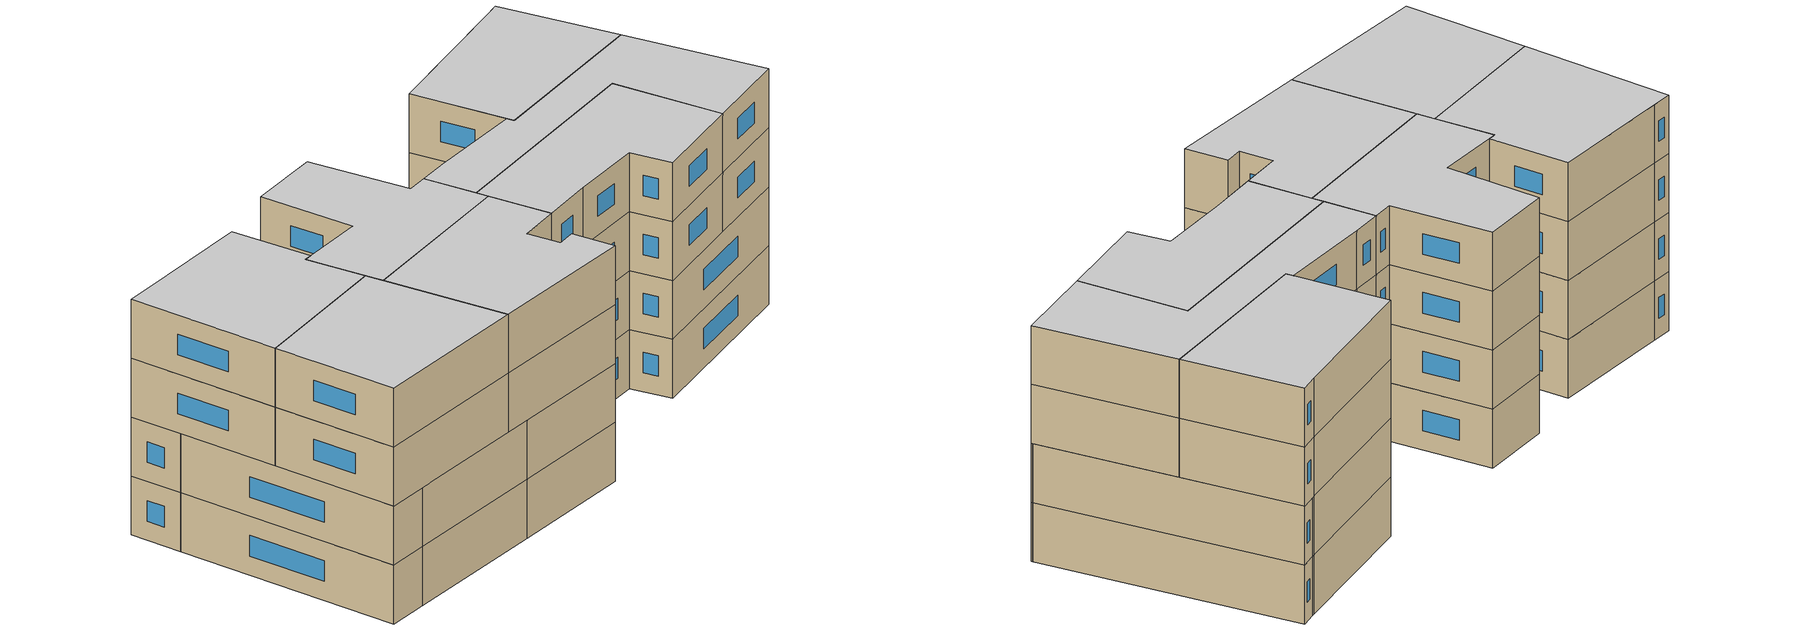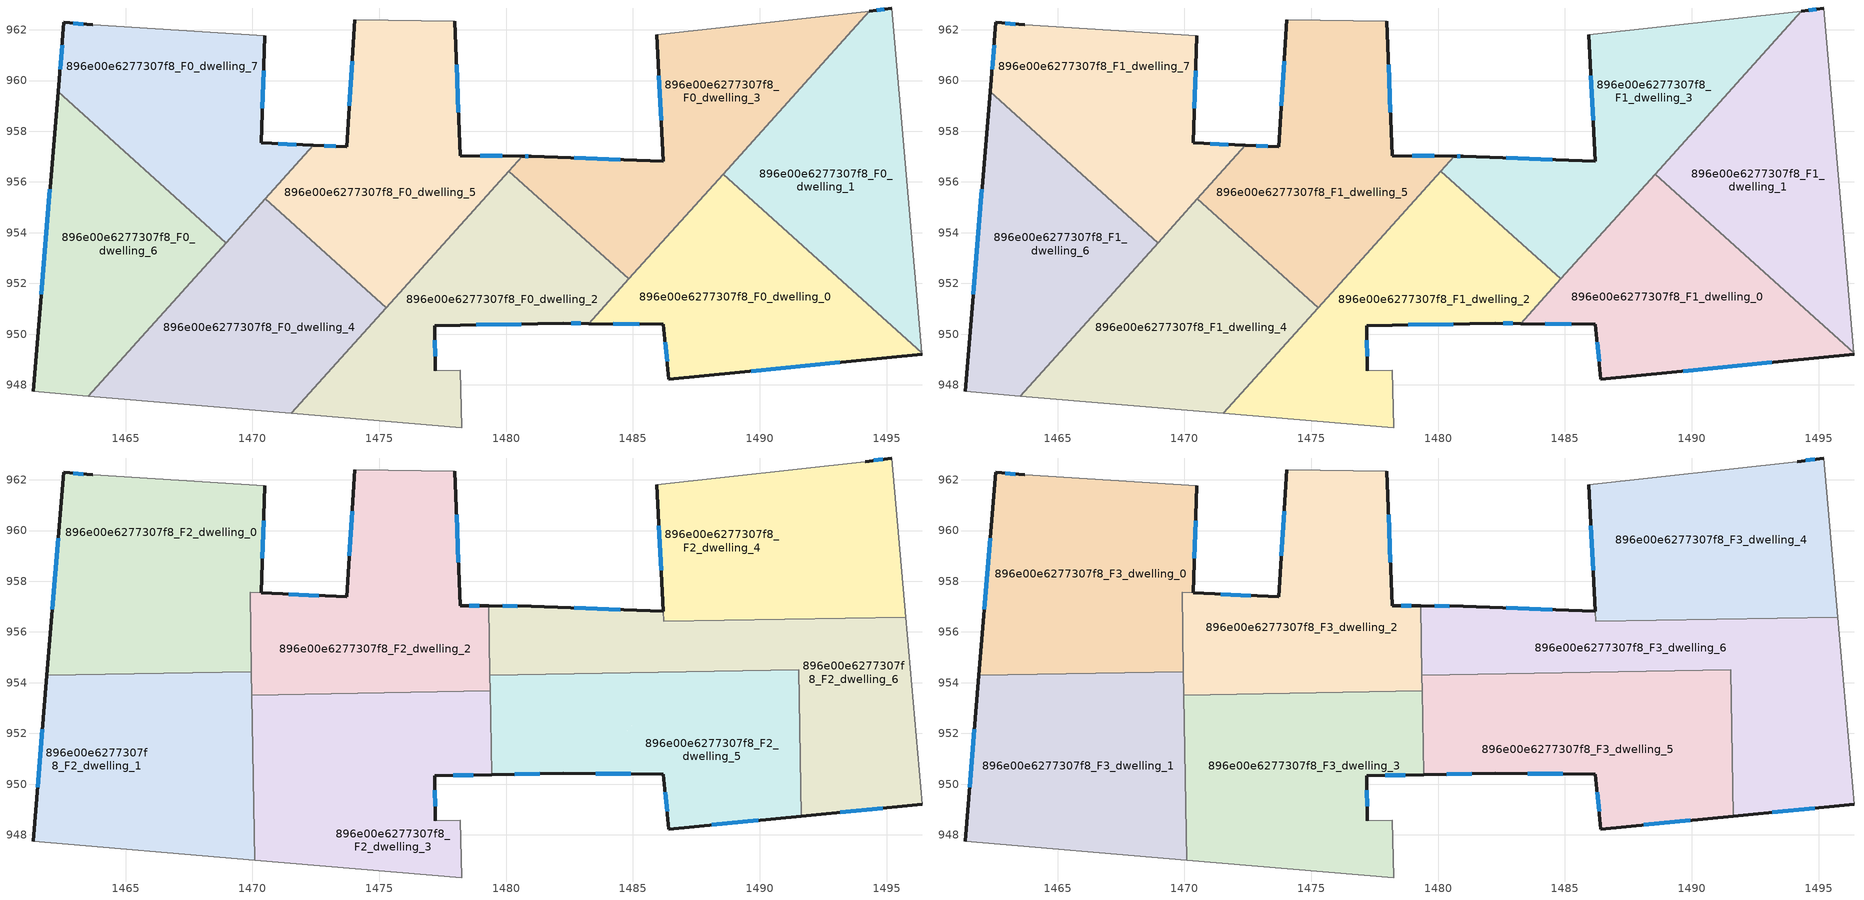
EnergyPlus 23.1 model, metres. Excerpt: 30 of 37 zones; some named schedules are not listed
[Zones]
896e00e6277307f8_F0_dwelling_0
 floor ground (EU_floor_Construction): 1496.39,949.28 1496.4,949.2 1486.42,948.23 1486.2,950.39 1483.26,950.42 1488.55,956.31 z0
 wall outside (EU_wall_Construction): 1483.26,950.42 1486.2,950.39 1486.42,948.23 1496.4,949.2 z0:3
 wall to 896e00e6277307f8_F0_dwelling_1 (EU_wall_Construction): 1496.39,949.28 1488.55,956.31 z0:3
 wall adiabatic (EU_wall_Construction): 1496.4,949.2 1496.39,949.28 z0:3
 wall to 896e00e6277307f8_F0_dwelling_3 (EU_wall_Construction): 1488.55,956.31 1484.84,952.18 z0:3
 wall to 896e00e6277307f8_F0_dwelling_2 (EU_wall_Construction): 1484.84,952.18 1483.26,950.42 z0:3
 window (EU_Window_Construction): 1484.22,950.41 1485.24,950.4 / 1489.66,948.55 1493.15,948.88 / 1486.27,949.69 1486.34,948.93 z0.98:2.02
896e00e6277307f8_F0_dwelling_1
 floor ground (EU_floor_Construction): 1495.2,962.85 1496.39,949.28 1488.55,956.31 1494.33,962.74 z0
 wall outside (EU_wall_Construction): 1495.2,962.85 1494.33,962.74 z0:3
 wall adiabatic (EU_wall_Construction): 1496.39,949.28 1495.2,962.85 z0:3
 wall to 896e00e6277307f8_F0_dwelling_3 (EU_wall_Construction): 1494.33,962.74 1488.55,956.31 z0:3
 window (EU_Window_Construction): 1494.91,962.81 1494.61,962.78 z0.98:2.02
896e00e6277307f8_F0_dwelling_2
 floor ground (EU_floor_Construction): 1484.84,952.18 1483.26,950.42 1482.25,950.43 1477.18,950.33 1477.21,948.55 1478.2,948.58 1478.25,946.31 1471.53,946.88 1480.1,956.43 z0
 wall outside (EU_wall_Construction): 1477.21,948.55 1477.18,950.33 1482.25,950.43 1483.26,950.42 z0:3
 wall adiabatic (EU_wall_Construction): 1471.53,946.88 1478.25,946.31 1478.2,948.58 1477.21,948.55 z0:3
 wall to 896e00e6277307f8_F0_dwelling_3 (EU_wall_Construction): 1484.84,952.18 1480.1,956.43 z0:3
 wall to 896e00e6277307f8_F0_dwelling_5 (EU_wall_Construction): 1480.1,956.43 1475.28,951.05 z0:3
 wall to 896e00e6277307f8_F0_dwelling_4 (EU_wall_Construction): 1475.27,951.05 1471.53,946.88 z0:3
 window (EU_Window_Construction): 1477.2,949.13 1477.19,949.75 / 1482.58,950.43 1482.93,950.42 / 1478.83,950.36 1480.6,950.4 z0.98:2.02
896e00e6277307f8_F0_dwelling_3
 floor ground (EU_floor_Construction): 1494.33,962.74 1484.84,952.18 1480.1,956.43 1480.64,957.02 1480.99,957.02 1486.19,956.82 1485.95,961.8 1494.16,962.72 z0
 wall outside (EU_wall_Construction): 1485.95,961.8 1486.19,956.82 1480.99,957.02 1480.64,957.02 z0:3
 wall adiabatic (EU_wall_Construction): 1494.33,962.74 1494.16,962.72 1485.95,961.8 z0:3
 wall to 896e00e6277307f8_F0_dwelling_5 (EU_wall_Construction): 1480.64,957.02 1480.11,956.43 z0:3
 window (EU_Window_Construction): 1480.87,957.02 1480.75,957.02 / 1484.49,956.89 1482.68,956.96 / 1486.02,960.18 1486.11,958.44 z0.98:2.02
896e00e6277307f8_F0_dwelling_4
 floor ground (EU_floor_Construction): 1475.28,951.05 1471.53,946.88 1463.52,947.56 1470.51,955.33 z0
 wall to 896e00e6277307f8_F0_dwelling_5 (EU_wall_Construction): 1475.28,951.05 1470.51,955.33 z0:3
 wall adiabatic (EU_wall_Construction): 1463.52,947.56 1471.53,946.88 z0:3
 wall to 896e00e6277307f8_F0_dwelling_6 (EU_wall_Construction): 1468.96,953.61 1463.52,947.56 z0:3
 wall to 896e00e6277307f8_F0_dwelling_7 (EU_wall_Construction): 1470.5,955.33 1468.96,953.61 z0:3
896e00e6277307f8_F0_dwelling_5
 floor ground (EU_floor_Construction): 1477.98,962.34 1478.19,957.03 1480.64,957.02 1475.28,951.05 1470.51,955.33 1472.4,957.44 1473.72,957.38 1474.03,962.4 z0
 wall outside (EU_wall_Construction): 1474.03,962.4 1473.72,957.38 1472.4,957.44 / 1480.64,957.02 1478.19,957.03 1477.98,962.34 z0:3
 wall adiabatic (EU_wall_Construction): 1477.98,962.34 1474.03,962.4 z0:3
 wall to 896e00e6277307f8_F0_dwelling_7 (EU_wall_Construction): 1472.4,957.44 1470.51,955.33 z0:3
 window (EU_Window_Construction): 1473.29,957.4 1472.83,957.42 / 1473.93,960.77 1473.82,959.01 / 1478.12,958.76 1478.05,960.61 / 1479.84,957.02 1478.98,957.03 z0.98:2.02
896e00e6277307f8_F0_dwelling_6
 floor ground (EU_floor_Construction): 1468.96,953.61 1463.52,947.56 1461.35,947.74 1462.34,959.55 z0
 wall outside (EU_wall_Construction): 1462.34,959.55 1461.35,947.74 z0:3
 wall to 896e00e6277307f8_F0_dwelling_7 (EU_wall_Construction): 1468.96,953.61 1462.34,959.55 z0:3
 wall adiabatic (EU_wall_Construction): 1461.35,947.74 1463.52,947.56 z0:3
 window (EU_Window_Construction): 1462.02,955.71 1461.67,951.58 z0.98:2.02
896e00e6277307f8_F0_dwelling_7
 floor ground (EU_floor_Construction): 1470.49,961.77 1470.34,957.54 1472.4,957.44 1468.96,953.61 1462.34,959.55 1462.57,962.29 1463.7,962.19 z0
 wall outside (EU_wall_Construction): 1463.7,962.19 1462.57,962.29 1462.34,959.55 / 1472.4,957.44 1470.34,957.54 1470.49,961.77 z0:3
 wall adiabatic (EU_wall_Construction): 1470.49,961.77 1463.7,962.19 z0:3
 window (EU_Window_Construction): 1462.49,961.4 1462.41,960.44 / 1463.33,962.22 1462.93,962.26 / 1470.39,958.92 1470.44,960.4 / 1471.73,957.47 1471.01,957.51 z0.98:2.02
896e00e6277307f8_F1_dwelling_0
 floor to 896e00e6277307f8_F0_dwelling_0 (EU_floor_Construction): 1496.39,949.28 1496.4,949.2 1486.42,948.23 1486.2,950.39 1483.26,950.42 1488.55,956.31 z3
 wall outside (EU_wall_Construction): 1483.26,950.42 1486.2,950.39 1486.42,948.23 1496.4,949.2 z3:6
 wall to 896e00e6277307f8_F1_dwelling_1 (EU_wall_Construction): 1496.39,949.28 1488.55,956.31 z3:6
 wall adiabatic (EU_wall_Construction): 1496.4,949.2 1496.39,949.28 z3:6
 wall to 896e00e6277307f8_F1_dwelling_3 (EU_wall_Construction): 1488.55,956.31 1484.84,952.18 z3:6
 wall to 896e00e6277307f8_F1_dwelling_2 (EU_wall_Construction): 1484.84,952.18 1483.26,950.42 z3:6
 window (EU_Window_Construction): 1484.22,950.41 1485.24,950.4 / 1489.66,948.55 1493.15,948.88 / 1486.27,949.69 1486.34,948.93 z3.98:5.02
896e00e6277307f8_F1_dwelling_1
 floor to 896e00e6277307f8_F0_dwelling_1 (EU_floor_Construction): 1495.2,962.85 1496.39,949.28 1488.55,956.31 1494.33,962.74 z3
 wall outside (EU_wall_Construction): 1495.2,962.85 1494.33,962.74 z3:6
 wall adiabatic (EU_wall_Construction): 1496.39,949.28 1495.2,962.85 z3:6
 wall to 896e00e6277307f8_F1_dwelling_3 (EU_wall_Construction): 1494.33,962.74 1488.55,956.31 z3:6
 window (EU_Window_Construction): 1494.91,962.81 1494.61,962.78 z3.98:5.02
896e00e6277307f8_F1_dwelling_2
 floor to 896e00e6277307f8_F0_dwelling_2 (EU_floor_Construction): 1484.84,952.18 1483.26,950.42 1482.25,950.43 1477.18,950.33 1477.21,948.55 1478.2,948.58 1478.25,946.31 1471.53,946.88 1480.1,956.43 z3
 wall outside (EU_wall_Construction): 1477.21,948.55 1477.18,950.33 1482.25,950.43 1483.26,950.42 z3:6
 wall adiabatic (EU_wall_Construction): 1471.53,946.88 1478.25,946.31 1478.2,948.58 1477.21,948.55 z3:6
 wall to 896e00e6277307f8_F1_dwelling_3 (EU_wall_Construction): 1484.84,952.18 1480.1,956.43 z3:6
 wall to 896e00e6277307f8_F1_dwelling_5 (EU_wall_Construction): 1480.1,956.43 1475.28,951.05 z3:6
 wall to 896e00e6277307f8_F1_dwelling_4 (EU_wall_Construction): 1475.27,951.05 1471.53,946.88 z3:6
 window (EU_Window_Construction): 1477.2,949.13 1477.19,949.75 / 1482.58,950.43 1482.93,950.42 / 1478.83,950.36 1480.6,950.4 z3.98:5.02
896e00e6277307f8_F1_dwelling_3
 floor to 896e00e6277307f8_F0_dwelling_3 (EU_floor_Construction): 1494.33,962.74 1484.84,952.18 1480.1,956.43 1480.64,957.02 1480.99,957.02 1486.19,956.82 1485.95,961.8 1494.16,962.72 z3
 wall outside (EU_wall_Construction): 1485.95,961.8 1486.19,956.82 1480.99,957.02 1480.64,957.02 z3:6
 wall adiabatic (EU_wall_Construction): 1494.33,962.74 1494.16,962.72 1485.95,961.8 z3:6
 wall to 896e00e6277307f8_F1_dwelling_5 (EU_wall_Construction): 1480.64,957.02 1480.11,956.43 z3:6
 window (EU_Window_Construction): 1480.87,957.02 1480.75,957.02 / 1484.49,956.89 1482.68,956.96 / 1486.02,960.18 1486.11,958.44 z3.98:5.02
 ceiling adiabatic (EU_roof_Construction): 1486.21,956.43 1485.95,961.8 1486.19,956.82 z6
896e00e6277307f8_F1_dwelling_4
 floor to 896e00e6277307f8_F0_dwelling_4 (EU_floor_Construction): 1475.28,951.05 1471.53,946.88 1463.52,947.56 1470.51,955.33 z3
 wall to 896e00e6277307f8_F1_dwelling_5 (EU_wall_Construction): 1475.28,951.05 1470.51,955.33 z3:6
 wall adiabatic (EU_wall_Construction): 1463.52,947.56 1471.53,946.88 z3:6
 wall to 896e00e6277307f8_F1_dwelling_6 (EU_wall_Construction): 1468.96,953.61 1463.52,947.56 z3:6
 wall to 896e00e6277307f8_F1_dwelling_7 (EU_wall_Construction): 1470.5,955.33 1468.96,953.61 z3:6
 ceiling adiabatic (EU_roof_Construction): 1472.48,953.56 1470.51,955.33 1469.95,954.72 1469.97,953.52 z6
896e00e6277307f8_F1_dwelling_5
 floor to 896e00e6277307f8_F0_dwelling_5 (EU_floor_Construction): 1477.98,962.34 1478.19,957.03 1480.64,957.02 1475.28,951.05 1470.51,955.33 1472.4,957.44 1473.72,957.38 1474.03,962.4 z3
 wall outside (EU_wall_Construction): 1474.03,962.4 1473.72,957.38 1472.4,957.44 / 1480.64,957.02 1478.19,957.03 1477.98,962.34 z3:6
 wall adiabatic (EU_wall_Construction): 1477.98,962.34 1474.03,962.4 z3:6
 wall to 896e00e6277307f8_F1_dwelling_7 (EU_wall_Construction): 1472.4,957.44 1470.51,955.33 z3:6
 window (EU_Window_Construction): 1473.29,957.4 1472.83,957.42 / 1473.93,960.77 1473.82,959.01 / 1478.12,958.76 1478.05,960.61 / 1479.84,957.02 1478.98,957.03 z3.98:5.02
896e00e6277307f8_F1_dwelling_6
 floor to 896e00e6277307f8_F0_dwelling_6 (EU_floor_Construction): 1468.96,953.61 1463.52,947.56 1461.35,947.74 1462.34,959.55 z3
 wall outside (EU_wall_Construction): 1462.34,959.55 1461.35,947.74 z3:6
 wall to 896e00e6277307f8_F1_dwelling_7 (EU_wall_Construction): 1468.96,953.61 1462.34,959.55 z3:6
 wall adiabatic (EU_wall_Construction): 1461.35,947.74 1463.52,947.56 z3:6
 window (EU_Window_Construction): 1462.02,955.71 1461.67,951.58 z3.98:5.02
896e00e6277307f8_F1_dwelling_7
 floor to 896e00e6277307f8_F0_dwelling_7 (EU_floor_Construction): 1470.49,961.77 1470.34,957.54 1472.4,957.44 1468.96,953.61 1462.34,959.55 1462.57,962.29 1463.7,962.19 z3
 wall outside (EU_wall_Construction): 1463.7,962.19 1462.57,962.29 1462.34,959.55 / 1472.4,957.44 1470.34,957.54 1470.49,961.77 z3:6
 wall adiabatic (EU_wall_Construction): 1470.49,961.77 1463.7,962.19 z3:6
 window (EU_Window_Construction): 1462.49,961.4 1462.41,960.44 / 1463.33,962.22 1462.93,962.26 / 1470.39,958.92 1470.44,960.4 / 1471.73,957.47 1471.01,957.51 z3.98:5.02
896e00e6277307f8_F2_dwelling_0
 floor to 896e00e6277307f8_F1_dwelling_7 (EU_floor_Construction): 1470.49,961.77 1470.34,957.54 1469.9,957.56 1469.95,954.72 1469.7,954.43 1468.07,954.4 1462.34,959.55 1462.57,962.29 1463.7,962.19 z6
 floor to 896e00e6277307f8_F1_dwelling_6 (EU_floor_Construction): 1468.07,954.4 1461.9,954.3 1462.34,959.55 z6
 floor to 896e00e6277307f8_F1_dwelling_4 (EU_floor_Construction): 1469.95,954.72 1469.96,954.44 1469.7,954.43 z6
 wall outside (EU_wall_Construction): 1463.7,962.19 1462.57,962.29 1461.9,954.3 / 1470.34,957.54 1470.49,961.77 z6:9
 wall adiabatic (EU_wall_Construction): 1470.49,961.77 1463.7,962.19 z6:9
 wall to 896e00e6277307f8_F2_dwelling_1 (EU_wall_Construction): 1461.9,954.3 1469.96,954.44 z6:9
 wall to 896e00e6277307f8_F2_dwelling_2 (EU_wall_Construction): 1469.96,954.44 1469.9,957.56 1470.34,957.54 z6:9
 window (EU_Window_Construction): 1463.33,962.22 1462.93,962.26 / 1470.39,958.92 1470.44,960.4 / 1462.35,959.69 1462.11,956.9 z6.98:8.02
896e00e6277307f8_F2_dwelling_1
 floor to 896e00e6277307f8_F1_dwelling_6 (EU_floor_Construction): 1468.96,953.61 1463.52,947.56 1461.35,947.74 1461.9,954.3 1468.07,954.4 z6
 floor to 896e00e6277307f8_F1_dwelling_4 (EU_floor_Construction): 1469.96,954.44 1470.08,947 1463.52,947.56 1469.7,954.43 z6
 floor to 896e00e6277307f8_F1_dwelling_7 (EU_floor_Construction): 1469.7,954.43 1468.96,953.61 1468.07,954.4 z6
 wall outside (EU_wall_Construction): 1461.9,954.3 1461.35,947.74 z6:9
 wall adiabatic (EU_wall_Construction): 1461.35,947.74 1470.08,947 z6:9
 wall to 896e00e6277307f8_F2_dwelling_3 (EU_wall_Construction): 1470.08,947 1469.97,953.52 z6:9
 wall to 896e00e6277307f8_F2_dwelling_2 (EU_wall_Construction): 1469.97,953.52 1469.96,954.44 z6:9
 window (EU_Window_Construction): 1461.72,952.17 1461.53,949.87 z6.98:8.02
896e00e6277307f8_F2_dwelling_2
 floor to 896e00e6277307f8_F1_dwelling_5 (EU_floor_Construction): 1477.98,962.34 1478.19,957.03 1479.32,957.03 1479.34,955.58 1477.61,953.65 1472.48,953.56 1470.51,955.33 1472.4,957.44 1473.72,957.38 1474.03,962.4 z6
 floor to 896e00e6277307f8_F1_dwelling_7 (EU_floor_Construction): 1472.4,957.44 1469.95,954.72 1469.9,957.56 z6
 floor to 896e00e6277307f8_F1_dwelling_2 (EU_floor_Construction): 1479.34,955.58 1479.37,953.68 1477.61,953.65 z6
 floor adiabatic (EU_floor_Construction): 1472.48,953.56 1469.97,953.52 1469.95,954.72 1470.51,955.33 z6
 wall outside (EU_wall_Construction): 1474.03,962.4 1473.72,957.38 1470.34,957.54 / 1479.31,957.03 1478.19,957.03 1477.98,962.34 z6:9
 wall adiabatic (EU_wall_Construction): 1477.98,962.34 1474.03,962.4 z6:9
 wall to 896e00e6277307f8_F2_dwelling_3 (EU_wall_Construction): 1469.97,953.52 1479.37,953.68 z6:9
 wall to 896e00e6277307f8_F2_dwelling_6 (EU_wall_Construction): 1479.36,954.29 1479.31,957.03 z6:9
 wall to 896e00e6277307f8_F2_dwelling_5 (EU_wall_Construction): 1479.37,953.68 1479.36,954.29 z6:9
 window (EU_Window_Construction): 1472.62,957.43 1471.44,957.49 / 1473.93,960.77 1473.82,959.01 / 1478.12,958.76 1478.05,960.61 / 1478.95,957.03 1478.55,957.03 z6.98:8.02
896e00e6277307f8_F2_dwelling_3
 floor to 896e00e6277307f8_F1_dwelling_2 (EU_floor_Construction): 1479.37,953.68 1479.43,950.38 1477.18,950.33 1477.21,948.55 1478.2,948.58 1478.25,946.31 1471.53,946.88 1477.61,953.65 z6
 floor to 896e00e6277307f8_F1_dwelling_5 (EU_floor_Construction): 1477.61,953.65 1475.28,951.05 1472.48,953.56 z6
 floor to 896e00e6277307f8_F1_dwelling_4 (EU_floor_Construction): 1475.28,951.05 1471.53,946.88 1470.08,947 1469.97,953.52 1472.48,953.56 z6
 wall outside (EU_wall_Construction): 1477.21,948.55 1477.18,950.33 1479.43,950.38 z6:9
 wall adiabatic (EU_wall_Construction): 1470.08,947 1478.25,946.31 1478.2,948.58 1477.21,948.55 z6:9
 wall to 896e00e6277307f8_F2_dwelling_5 (EU_wall_Construction): 1479.43,950.38 1479.37,953.68 z6:9
 window (EU_Window_Construction): 1477.2,949.13 1477.19,949.75 / 1477.91,950.35 1478.7,950.36 z6.98:8.02
896e00e6277307f8_F2_dwelling_4
 floor to 896e00e6277307f8_F1_dwelling_3 (EU_floor_Construction): 1494.33,962.74 1488.69,956.47 1486.21,956.43 1485.95,961.8 1494.16,962.72 z6
 floor to 896e00e6277307f8_F1_dwelling_1 (EU_floor_Construction): 1495.2,962.85 1495.75,956.59 1488.69,956.47 1494.33,962.74 z6
 wall outside (EU_wall_Construction): 1495.2,962.85 1494.16,962.72 / 1485.95,961.8 1486.19,956.82 z6:9
 wall adiabatic (EU_wall_Construction): 1494.16,962.72 1485.95,961.8 / 1495.75,956.59 1495.2,962.85 z6:9
 wall to 896e00e6277307f8_F2_dwelling_6 (EU_wall_Construction): 1486.21,956.43 1495.75,956.59 / 1486.19,956.82 1486.2,956.43 z6:9
 window (EU_Window_Construction): 1494.86,962.81 1494.49,962.76 / 1486.02,960.18 1486.11,958.44 z6.98:8.02
896e00e6277307f8_F2_dwelling_5
 floor to 896e00e6277307f8_F1_dwelling_0 (EU_floor_Construction): 1491.55,953.62 1491.63,948.74 1486.42,948.23 1486.2,950.39 1483.26,950.42 1486.86,954.42 1490.58,954.49 z6
 floor to 896e00e6277307f8_F1_dwelling_1 (EU_floor_Construction): 1491.53,954.5 1491.55,953.62 1490.58,954.49 z6
 floor to 896e00e6277307f8_F1_dwelling_2 (EU_floor_Construction): 1484.84,952.18 1483.26,950.42 1482.25,950.43 1479.43,950.38 1479.36,954.29 1482.43,954.35 z6
 floor to 896e00e6277307f8_F1_dwelling_3 (EU_floor_Construction): 1486.86,954.42 1484.84,952.18 1482.43,954.35 z6
 wall outside (EU_wall_Construction): 1479.43,950.38 1482.25,950.43 1486.2,950.39 1486.42,948.23 1491.63,948.74 z6:9
 wall to 896e00e6277307f8_F2_dwelling_6 (EU_wall_Construction): 1491.63,948.74 1491.53,954.5 1479.36,954.29 z6:9
 window (EU_Window_Construction): 1486.27,949.69 1486.34,948.93 / 1483.53,950.42 1484.91,950.4 / 1480.35,950.39 1481.33,950.41 / 1488.11,948.4 1489.93,948.57 z6.98:8.02
896e00e6277307f8_F2_dwelling_6
 floor to 896e00e6277307f8_F1_dwelling_1 (EU_floor_Construction): 1495.75,956.59 1496.39,949.28 1491.55,953.62 1491.53,954.5 1490.58,954.49 1488.55,956.31 1488.69,956.47 z6
 floor to 896e00e6277307f8_F1_dwelling_0 (EU_floor_Construction): 1496.39,949.28 1496.4,949.2 1491.63,948.74 1491.55,953.62 z6; 1490.58,954.49 1486.86,954.42 1488.55,956.31 z6
 floor to 896e00e6277307f8_F1_dwelling_5 (EU_floor_Construction): 1480.64,957.02 1479.34,955.58 1479.32,957.03 z6
 floor to 896e00e6277307f8_F1_dwelling_2 (EU_floor_Construction): 1482.43,954.35 1479.36,954.29 1479.34,955.58 1480.11,956.43 z6
 floor to 896e00e6277307f8_F1_dwelling_3 (EU_floor_Construction): 1488.69,956.47 1486.86,954.42 1482.43,954.35 1480.11,956.43 1480.64,957.02 1480.99,957.02 1486.19,956.82 1486.21,956.43 z6
 wall outside (EU_wall_Construction): 1486.19,956.82 1480.99,957.02 1479.31,957.03 / 1491.63,948.74 1496.4,949.2 z6:9
 wall adiabatic (EU_wall_Construction): 1496.4,949.2 1495.75,956.59 z6:9
 window (EU_Window_Construction): 1480.44,957.02 1479.86,957.03 / 1484.49,956.89 1482.68,956.96 / 1493.18,948.89 1494.85,949.05 z6.98:8.02
896e00e6277307f8_F3_dwelling_0
 floor to 896e00e6277307f8_F2_dwelling_0 (EU_floor_Construction): 1470.49,961.77 1470.34,957.54 1469.9,957.56 1469.96,954.44 1461.9,954.3 1462.57,962.29 1463.7,962.19 z9
 wall outside (EU_wall_Construction): 1463.7,962.19 1462.57,962.29 1461.9,954.3 / 1470.34,957.54 1470.49,961.77 z9:12
 wall adiabatic (EU_wall_Construction): 1470.49,961.77 1463.7,962.19 z9:12
 wall to 896e00e6277307f8_F3_dwelling_1 (EU_wall_Construction): 1461.9,954.3 1469.96,954.44 z9:12
 wall to 896e00e6277307f8_F3_dwelling_2 (EU_wall_Construction): 1469.96,954.44 1469.9,957.56 1470.34,957.54 z9:12
 window (EU_Window_Construction): 1463.33,962.22 1462.93,962.26 / 1470.39,958.92 1470.44,960.4 / 1462.35,959.69 1462.11,956.9 z9.98:11.02
 ceiling to 896e00e6277307f8_F4_dwelling_0 (EU_floor_Construction): 1469.96,954.44 1469.9,957.56 1470.34,957.54 1470.49,961.77 1463.7,962.19 1462.57,962.29 1461.9,954.3 z12
896e00e6277307f8_F3_dwelling_1
 floor to 896e00e6277307f8_F2_dwelling_1 (EU_floor_Construction): 1469.96,954.44 1470.08,947 1461.35,947.74 1461.9,954.3 z9
 wall outside (EU_wall_Construction): 1461.9,954.3 1461.35,947.74 z9:12
 wall adiabatic (EU_wall_Construction): 1461.35,947.74 1470.08,947 z9:12
 wall to 896e00e6277307f8_F3_dwelling_3 (EU_wall_Construction): 1470.08,947 1469.97,953.52 z9:12
 wall to 896e00e6277307f8_F3_dwelling_2 (EU_wall_Construction): 1469.97,953.52 1469.96,954.44 z9:12
 window (EU_Window_Construction): 1461.72,952.17 1461.53,949.87 z9.98:11.02
 ceiling to 896e00e6277307f8_F4_dwelling_1 (EU_floor_Construction): 1470.08,947 1469.96,954.44 1461.9,954.3 1461.35,947.74 z12
896e00e6277307f8_F3_dwelling_2
 floor to 896e00e6277307f8_F2_dwelling_2 (EU_floor_Construction): 1477.98,962.34 1478.19,957.03 1479.31,957.03 1479.37,953.68 1469.97,953.52 1469.9,957.56 1470.34,957.54 1473.72,957.38 1474.03,962.4 z9
 wall outside (EU_wall_Construction): 1474.03,962.4 1473.72,957.38 1470.34,957.54 / 1479.31,957.03 1478.19,957.03 1477.98,962.34 z9:12
 wall adiabatic (EU_wall_Construction): 1477.98,962.34 1474.03,962.4 z9:12
 wall to 896e00e6277307f8_F3_dwelling_3 (EU_wall_Construction): 1469.97,953.52 1479.37,953.68 z9:12
 wall to 896e00e6277307f8_F3_dwelling_6 (EU_wall_Construction): 1479.36,954.29 1479.31,957.03 z9:12
 wall to 896e00e6277307f8_F3_dwelling_5 (EU_wall_Construction): 1479.37,953.68 1479.36,954.29 z9:12
 window (EU_Window_Construction): 1472.62,957.43 1471.44,957.49 / 1473.93,960.77 1473.82,959.01 / 1478.12,958.76 1478.05,960.61 / 1478.95,957.03 1478.55,957.03 z9.98:11.02
 ceiling to 896e00e6277307f8_F4_dwelling_2 (EU_floor_Construction): 1479.37,953.68 1479.31,957.03 1478.19,957.03 1477.98,962.34 1474.03,962.4 1473.72,957.38 1470.34,957.54 1469.9,957.56 1469.97,953.52 z12
896e00e6277307f8_F3_dwelling_3
 floor to 896e00e6277307f8_F2_dwelling_3 (EU_floor_Construction): 1479.37,953.68 1479.43,950.38 1477.18,950.33 1477.21,948.55 1478.2,948.58 1478.25,946.31 1470.08,947 1469.97,953.52 z9
 wall outside (EU_wall_Construction): 1477.21,948.55 1477.18,950.33 1479.43,950.38 z9:12
 wall adiabatic (EU_wall_Construction): 1470.08,947 1478.25,946.31 1478.2,948.58 1477.21,948.55 z9:12
 wall to 896e00e6277307f8_F3_dwelling_5 (EU_wall_Construction): 1479.43,950.38 1479.37,953.68 z9:12
 window (EU_Window_Construction): 1477.2,949.13 1477.19,949.75 / 1477.91,950.35 1478.7,950.36 z9.98:11.02
 ceiling to 896e00e6277307f8_F4_dwelling_3 (EU_floor_Construction): 1478.25,946.31 1478.2,948.58 1477.21,948.55 1477.18,950.33 1479.43,950.38 1479.37,953.68 1469.97,953.52 1470.08,947 z12
896e00e6277307f8_F3_dwelling_4
 floor to 896e00e6277307f8_F2_dwelling_4 (EU_floor_Construction): 1495.2,962.85 1495.75,956.59 1486.21,956.43 1485.95,961.8 1494.16,962.72 z9
 wall outside (EU_wall_Construction): 1495.2,962.85 1494.16,962.72 / 1485.95,961.8 1486.19,956.82 z9:12
 wall adiabatic (EU_wall_Construction): 1494.16,962.72 1485.95,961.8 / 1495.75,956.59 1495.2,962.85 z9:12
 wall to 896e00e6277307f8_F3_dwelling_6 (EU_wall_Construction): 1486.21,956.43 1495.75,956.59 / 1486.19,956.82 1486.2,956.43 z9:12
 window (EU_Window_Construction): 1494.86,962.81 1494.49,962.76 / 1486.02,960.18 1486.11,958.44 z9.98:11.02
 ceiling to 896e00e6277307f8_F4_dwelling_4 (EU_floor_Construction): 1495.75,956.59 1495.2,962.85 1494.16,962.72 1485.95,961.8 1486.21,956.43 z12
896e00e6277307f8_F3_dwelling_5
 floor to 896e00e6277307f8_F2_dwelling_5 (EU_floor_Construction): 1491.53,954.5 1491.63,948.74 1486.42,948.23 1486.2,950.39 1482.25,950.43 1479.43,950.38 1479.36,954.29 z9
 wall outside (EU_wall_Construction): 1479.43,950.38 1482.25,950.43 1486.2,950.39 1486.42,948.23 1491.63,948.74 z9:12
 wall to 896e00e6277307f8_F3_dwelling_6 (EU_wall_Construction): 1491.63,948.74 1491.53,954.5 1479.36,954.29 z9:12
 window (EU_Window_Construction): 1486.27,949.69 1486.34,948.93 / 1483.53,950.42 1484.91,950.4 / 1480.35,950.39 1481.33,950.41 / 1488.11,948.4 1489.93,948.57 z9.98:11.02
 ceiling to 896e00e6277307f8_F4_dwelling_5 (EU_floor_Construction): 1491.63,948.74 1491.53,954.5 1479.36,954.29 1479.43,950.38 1482.25,950.43 1486.2,950.39 1486.42,948.23 z12
896e00e6277307f8_F3_dwelling_6
 floor to 896e00e6277307f8_F2_dwelling_6 (EU_floor_Construction): 1495.75,956.59 1496.4,949.2 1491.63,948.74 1491.53,954.5 1479.36,954.29 1479.31,957.03 1480.99,957.02 1486.19,956.82 1486.2,956.43 z9
 wall outside (EU_wall_Construction): 1486.19,956.82 1480.99,957.02 1479.31,957.03 / 1491.63,948.74 1496.4,949.2 z9:12
 wall adiabatic (EU_wall_Construction): 1496.4,949.2 1495.75,956.59 z9:12
 window (EU_Window_Construction): 1480.44,957.02 1479.86,957.03 / 1484.49,956.89 1482.68,956.96 / 1493.18,948.89 1494.85,949.05 z9.98:11.02
 ceiling to 896e00e6277307f8_F4_dwelling_6 (EU_floor_Construction): 1496.4,949.2 1495.75,956.59 1486.2,956.43 1486.19,956.82 1480.99,957.02 1479.31,957.03 1479.36,954.29 1491.53,954.5 1491.63,948.74 z12
[Building]
EU S2 Campaign: North Axis=0; Terrain=City; Solar Distribution=FullExterior
[Site:Location]
Bologna: Latitude=44.5; Longitude=11.25; Time Zone=1; Elevation=37
[SizingPeriod:WeatherFileDays]
AnnualSizingPeriod: Begin Month=1; Begin Day of Month=1; End Month=12; End Day of Month=31; Day of Week for Start Day=Monday; Use Weather File Daylight Saving Period=No; Use Weather File Rain and Snow Indicators=No
[MATERIAL]
EU_InternalMass_Material: Roughness=MediumRough; Thickness=0.1; Conductivity=1; Density=1800; Specific Heat=900; Thermal Absorptance=0.9; Solar Absorptance=0.7; Visible Absorptance=0.7
[MATERIAL:NOMASS] Roughness=MediumRough; Thermal Absorptance=0.9; Solar Absorptance=0.7; Visible Absorptance=0.7
Name | Thermal Resistance
EU_wall_NoMass | 0.905828
EU_roof_NoMass | 0.37593
EU_floor_NoMass | 0.67114
[WINDOWMATERIAL:SIMPLEGLAZINGSYSTEM]
EU_Window_SimpleGlazing: UFactor=4.52486; Solar Heat Gain Coefficient=0.85; Visible Transmittance=0.85
[CONSTRUCTION]
EU_wall_Construction: EU_wall_NoMass
EU_roof_Construction: EU_roof_NoMass
EU_floor_Construction: EU_floor_NoMass
EU_Window_Construction: EU_Window_SimpleGlazing
EU_InternalMass_Construction: EU_InternalMass_Material
[ZONE] Type=1; Multiplier=1; Ceiling Height=autocalculate; Floor Area=autocalculate; Part of Total Floor Area=Yes
Name | Volume
896e00e6277307f8_F0_dwelling_0; 896e00e6277307f8_F1_dwelling_0 | 154.403
896e00e6277307f8_F2_dwelling_0; 896e00e6277307f8_F3_dwelling_0 | 183.4
896e00e6277307f8_F0_dwelling_1; 896e00e6277307f8_F1_dwelling_1 | 154.407
896e00e6277307f8_F2_dwelling_1; 896e00e6277307f8_F3_dwelling_1 | 176.471
896e00e6277307f8_F0_dwelling_2; 896e00e6277307f8_F1_dwelling_2 | 154.413
896e00e6277307f8_F2_dwelling_2; 896e00e6277307f8_F3_dwelling_2 | 169.52
896e00e6277307f8_F0_dwelling_3; 896e00e6277307f8_F1_dwelling_3 | 154.397
896e00e6277307f8_F2_dwelling_3; 896e00e6277307f8_F3_dwelling_3 | 176.473
896e00e6277307f8_F0_dwelling_4; 896e00e6277307f8_F1_dwelling_4 | 154.417
896e00e6277307f8_F2_dwelling_4; 896e00e6277307f8_F3_dwelling_4 | 164.492
896e00e6277307f8_F0_dwelling_5; 896e00e6277307f8_F1_dwelling_5 | 168.525
896e00e6277307f8_F2_dwelling_5; 896e00e6277307f8_F3_dwelling_5 | 176.481
896e00e6277307f8_F0_dwelling_6; 896e00e6277307f8_F1_dwelling_6 | 147.333
896e00e6277307f8_F2_dwelling_6; 896e00e6277307f8_F3_dwelling_6 | 188.373
896e00e6277307f8_F0_dwelling_7; 896e00e6277307f8_F1_dwelling_7 | 147.348
[INTERNALMASS] Construction=EU_InternalMass_Construction
Name | Zone or ZoneList | Surface Area
896e00e6277307f8_F0_dwelling_0_EU_InternalMass | 896e00e6277307f8_F0_dwelling_0 | 51.4678
896e00e6277307f8_F0_dwelling_1_EU_InternalMass | 896e00e6277307f8_F0_dwelling_1 | 51.469
896e00e6277307f8_F0_dwelling_2_EU_InternalMass | 896e00e6277307f8_F0_dwelling_2 | 51.4709
896e00e6277307f8_F0_dwelling_3_EU_InternalMass | 896e00e6277307f8_F0_dwelling_3 | 51.4664
896e00e6277307f8_F0_dwelling_4_EU_InternalMass | 896e00e6277307f8_F0_dwelling_4 | 51.4723
896e00e6277307f8_F0_dwelling_5_EU_InternalMass | 896e00e6277307f8_F0_dwelling_5 | 56.1763
896e00e6277307f8_F0_dwelling_6_EU_InternalMass | 896e00e6277307f8_F0_dwelling_6 | 49.1109
896e00e6277307f8_F0_dwelling_7_EU_InternalMass | 896e00e6277307f8_F0_dwelling_7 | 49.1162
896e00e6277307f8_F1_dwelling_0_EU_InternalMass | 896e00e6277307f8_F1_dwelling_0 | 51.4678
896e00e6277307f8_F1_dwelling_1_EU_InternalMass | 896e00e6277307f8_F1_dwelling_1 | 51.469
896e00e6277307f8_F1_dwelling_2_EU_InternalMass | 896e00e6277307f8_F1_dwelling_2 | 51.4709
896e00e6277307f8_F1_dwelling_3_EU_InternalMass | 896e00e6277307f8_F1_dwelling_3 | 51.4664
896e00e6277307f8_F1_dwelling_4_EU_InternalMass | 896e00e6277307f8_F1_dwelling_4 | 51.4723
896e00e6277307f8_F1_dwelling_5_EU_InternalMass | 896e00e6277307f8_F1_dwelling_5 | 56.1763
896e00e6277307f8_F1_dwelling_6_EU_InternalMass | 896e00e6277307f8_F1_dwelling_6 | 49.1109
896e00e6277307f8_F1_dwelling_7_EU_InternalMass | 896e00e6277307f8_F1_dwelling_7 | 49.1162
896e00e6277307f8_F2_dwelling_0_EU_InternalMass | 896e00e6277307f8_F2_dwelling_0 | 61.1332
896e00e6277307f8_F2_dwelling_1_EU_InternalMass | 896e00e6277307f8_F2_dwelling_1 | 58.8258
896e00e6277307f8_F2_dwelling_2_EU_InternalMass | 896e00e6277307f8_F2_dwelling_2 | 56.5068
896e00e6277307f8_F2_dwelling_3_EU_InternalMass | 896e00e6277307f8_F2_dwelling_3 | 58.8267
896e00e6277307f8_F2_dwelling_4_EU_InternalMass | 896e00e6277307f8_F2_dwelling_4 | 54.8435
896e00e6277307f8_F2_dwelling_5_EU_InternalMass | 896e00e6277307f8_F2_dwelling_5 | 58.8283
896e00e6277307f8_F2_dwelling_6_EU_InternalMass | 896e00e6277307f8_F2_dwelling_6 | 62.7916
896e00e6277307f8_F3_dwelling_0_EU_InternalMass | 896e00e6277307f8_F3_dwelling_0 | 61.1332
896e00e6277307f8_F3_dwelling_1_EU_InternalMass | 896e00e6277307f8_F3_dwelling_1 | 58.8258
896e00e6277307f8_F3_dwelling_2_EU_InternalMass | 896e00e6277307f8_F3_dwelling_2 | 56.5068
896e00e6277307f8_F3_dwelling_3_EU_InternalMass | 896e00e6277307f8_F3_dwelling_3 | 58.8267
896e00e6277307f8_F3_dwelling_4_EU_InternalMass | 896e00e6277307f8_F3_dwelling_4 | 54.8435
896e00e6277307f8_F3_dwelling_5_EU_InternalMass | 896e00e6277307f8_F3_dwelling_5 | 58.8283
896e00e6277307f8_F3_dwelling_6_EU_InternalMass | 896e00e6277307f8_F3_dwelling_6 | 62.7916
[OTHEREQUIPMENT] Fuel Type=Electricity; Design Level Calculation Method=Watts/Area; Power per Zone Floor Area=1; Fraction Latent=0; Fraction Radiant=0; Fraction Lost=0; Carbon Dioxide Generation Rate=0; EndUse Subcategory=EU_Step8_InternalGains
Name | Zone or ZoneList or Space or SpaceList | Schedule
EU_Step8_InternalGain_896e00e6277307f8_F0_dwelling_0_f000 | 896e00e6277307f8_F0_dwelling_0 | EU_Step8_GainSchedule_896e00e6277307f8_F0_dwelling_0_f000
EU_Step8_InternalGain_896e00e6277307f8_F0_dwelling_1_f000 | 896e00e6277307f8_F0_dwelling_1 | EU_Step8_GainSchedule_896e00e6277307f8_F0_dwelling_1_f000
EU_Step8_InternalGain_896e00e6277307f8_F0_dwelling_2_f000 | 896e00e6277307f8_F0_dwelling_2 | EU_Step8_GainSchedule_896e00e6277307f8_F0_dwelling_2_f000
EU_Step8_InternalGain_896e00e6277307f8_F0_dwelling_3_f000 | 896e00e6277307f8_F0_dwelling_3 | EU_Step8_GainSchedule_896e00e6277307f8_F0_dwelling_3_f000
EU_Step8_InternalGain_896e00e6277307f8_F0_dwelling_4_f000 | 896e00e6277307f8_F0_dwelling_4 | EU_Step8_GainSchedule_896e00e6277307f8_F0_dwelling_4_f000
EU_Step8_InternalGain_896e00e6277307f8_F0_dwelling_5_f000 | 896e00e6277307f8_F0_dwelling_5 | EU_Step8_GainSchedule_896e00e6277307f8_F0_dwelling_5_f000
EU_Step8_InternalGain_896e00e6277307f8_F0_dwelling_6_f000 | 896e00e6277307f8_F0_dwelling_6 | EU_Step8_GainSchedule_896e00e6277307f8_F0_dwelling_6_f000
EU_Step8_InternalGain_896e00e6277307f8_F0_dwelling_7_f000 | 896e00e6277307f8_F0_dwelling_7 | EU_Step8_GainSchedule_896e00e6277307f8_F0_dwelling_7_f000
EU_Step8_InternalGain_896e00e6277307f8_F1_dwelling_0_f000 | 896e00e6277307f8_F1_dwelling_0 | EU_Step8_GainSchedule_896e00e6277307f8_F1_dwelling_0_f000
EU_Step8_InternalGain_896e00e6277307f8_F1_dwelling_1_f000 | 896e00e6277307f8_F1_dwelling_1 | EU_Step8_GainSchedule_896e00e6277307f8_F1_dwelling_1_f000
EU_Step8_InternalGain_896e00e6277307f8_F1_dwelling_2_f000 | 896e00e6277307f8_F1_dwelling_2 | EU_Step8_GainSchedule_896e00e6277307f8_F1_dwelling_2_f000
EU_Step8_InternalGain_896e00e6277307f8_F1_dwelling_3_f000 | 896e00e6277307f8_F1_dwelling_3 | EU_Step8_GainSchedule_896e00e6277307f8_F1_dwelling_3_f000
EU_Step8_InternalGain_896e00e6277307f8_F1_dwelling_4_f000 | 896e00e6277307f8_F1_dwelling_4 | EU_Step8_GainSchedule_896e00e6277307f8_F1_dwelling_4_f000
EU_Step8_InternalGain_896e00e6277307f8_F1_dwelling_5_f000 | 896e00e6277307f8_F1_dwelling_5 | EU_Step8_GainSchedule_896e00e6277307f8_F1_dwelling_5_f000
EU_Step8_InternalGain_896e00e6277307f8_F1_dwelling_6_f000 | 896e00e6277307f8_F1_dwelling_6 | EU_Step8_GainSchedule_896e00e6277307f8_F1_dwelling_6_f000
EU_Step8_InternalGain_896e00e6277307f8_F1_dwelling_7_f000 | 896e00e6277307f8_F1_dwelling_7 | EU_Step8_GainSchedule_896e00e6277307f8_F1_dwelling_7_f000
EU_Step8_InternalGain_896e00e6277307f8_F2_dwelling_0_f000 | 896e00e6277307f8_F2_dwelling_0 | EU_Step8_GainSchedule_896e00e6277307f8_F2_dwelling_0_f000
EU_Step8_InternalGain_896e00e6277307f8_F2_dwelling_1_f000 | 896e00e6277307f8_F2_dwelling_1 | EU_Step8_GainSchedule_896e00e6277307f8_F2_dwelling_1_f000
EU_Step8_InternalGain_896e00e6277307f8_F2_dwelling_2_f000 | 896e00e6277307f8_F2_dwelling_2 | EU_Step8_GainSchedule_896e00e6277307f8_F2_dwelling_2_f000
EU_Step8_InternalGain_896e00e6277307f8_F2_dwelling_3_f000 | 896e00e6277307f8_F2_dwelling_3 | EU_Step8_GainSchedule_896e00e6277307f8_F2_dwelling_3_f000
EU_Step8_InternalGain_896e00e6277307f8_F2_dwelling_4_f000 | 896e00e6277307f8_F2_dwelling_4 | EU_Step8_GainSchedule_896e00e6277307f8_F2_dwelling_4_f000
EU_Step8_InternalGain_896e00e6277307f8_F2_dwelling_5_f000 | 896e00e6277307f8_F2_dwelling_5 | EU_Step8_GainSchedule_896e00e6277307f8_F2_dwelling_5_f000
EU_Step8_InternalGain_896e00e6277307f8_F2_dwelling_6_f000 | 896e00e6277307f8_F2_dwelling_6 | EU_Step8_GainSchedule_896e00e6277307f8_F2_dwelling_6_f000
EU_Step8_InternalGain_896e00e6277307f8_F3_dwelling_0_f000 | 896e00e6277307f8_F3_dwelling_0 | EU_Step8_GainSchedule_896e00e6277307f8_F3_dwelling_0_f000
EU_Step8_InternalGain_896e00e6277307f8_F3_dwelling_1_f000 | 896e00e6277307f8_F3_dwelling_1 | EU_Step8_GainSchedule_896e00e6277307f8_F3_dwelling_1_f000
EU_Step8_InternalGain_896e00e6277307f8_F3_dwelling_2_f000 | 896e00e6277307f8_F3_dwelling_2 | EU_Step8_GainSchedule_896e00e6277307f8_F3_dwelling_2_f000
EU_Step8_InternalGain_896e00e6277307f8_F3_dwelling_3_f000 | 896e00e6277307f8_F3_dwelling_3 | EU_Step8_GainSchedule_896e00e6277307f8_F3_dwelling_3_f000
EU_Step8_InternalGain_896e00e6277307f8_F3_dwelling_4_f000 | 896e00e6277307f8_F3_dwelling_4 | EU_Step8_GainSchedule_896e00e6277307f8_F3_dwelling_4_f000
EU_Step8_InternalGain_896e00e6277307f8_F3_dwelling_5_f000 | 896e00e6277307f8_F3_dwelling_5 | EU_Step8_GainSchedule_896e00e6277307f8_F3_dwelling_5_f000
EU_Step8_InternalGain_896e00e6277307f8_F3_dwelling_6_f000 | 896e00e6277307f8_F3_dwelling_6 | EU_Step8_GainSchedule_896e00e6277307f8_F3_dwelling_6_f000
[ZONEVENTILATION:DESIGNFLOWRATE] Schedule=EU_AlwaysOn; Design Flow Rate Calculation Method=AirChanges/Hour; Air Changes per Hour=0.73129; Ventilation Type=Natural; Fan Pressure Rise=0; Fan Total Efficiency=1; Constant Term Coefficient=1; Temperature Term Coefficient=0; Velocity Term Coefficient=0; Velocity Squared Term Coefficient=0; Minimum Indoor Temperature=-100; Maximum Indoor Temperature=100; Delta Temperature=-100; Minimum Outdoor Temperature=-100; Maximum Outdoor Temperature=100; Maximum Wind Speed=40
Name | Zone or ZoneList or Space or SpaceList
EU_ConstantAir_896e00e6277307f8_F0_dwelling_0 | 896e00e6277307f8_F0_dwelling_0
EU_ConstantAir_896e00e6277307f8_F0_dwelling_1 | 896e00e6277307f8_F0_dwelling_1
EU_ConstantAir_896e00e6277307f8_F0_dwelling_2 | 896e00e6277307f8_F0_dwelling_2
EU_ConstantAir_896e00e6277307f8_F0_dwelling_3 | 896e00e6277307f8_F0_dwelling_3
EU_ConstantAir_896e00e6277307f8_F0_dwelling_4 | 896e00e6277307f8_F0_dwelling_4
EU_ConstantAir_896e00e6277307f8_F0_dwelling_5 | 896e00e6277307f8_F0_dwelling_5
EU_ConstantAir_896e00e6277307f8_F0_dwelling_6 | 896e00e6277307f8_F0_dwelling_6
EU_ConstantAir_896e00e6277307f8_F0_dwelling_7 | 896e00e6277307f8_F0_dwelling_7
EU_ConstantAir_896e00e6277307f8_F1_dwelling_0 | 896e00e6277307f8_F1_dwelling_0
EU_ConstantAir_896e00e6277307f8_F1_dwelling_1 | 896e00e6277307f8_F1_dwelling_1
EU_ConstantAir_896e00e6277307f8_F1_dwelling_2 | 896e00e6277307f8_F1_dwelling_2
EU_ConstantAir_896e00e6277307f8_F1_dwelling_3 | 896e00e6277307f8_F1_dwelling_3
EU_ConstantAir_896e00e6277307f8_F1_dwelling_4 | 896e00e6277307f8_F1_dwelling_4
EU_ConstantAir_896e00e6277307f8_F1_dwelling_5 | 896e00e6277307f8_F1_dwelling_5
EU_ConstantAir_896e00e6277307f8_F1_dwelling_6 | 896e00e6277307f8_F1_dwelling_6
EU_ConstantAir_896e00e6277307f8_F1_dwelling_7 | 896e00e6277307f8_F1_dwelling_7
EU_ConstantAir_896e00e6277307f8_F2_dwelling_0 | 896e00e6277307f8_F2_dwelling_0
EU_ConstantAir_896e00e6277307f8_F2_dwelling_1 | 896e00e6277307f8_F2_dwelling_1
EU_ConstantAir_896e00e6277307f8_F2_dwelling_2 | 896e00e6277307f8_F2_dwelling_2
EU_ConstantAir_896e00e6277307f8_F2_dwelling_3 | 896e00e6277307f8_F2_dwelling_3
EU_ConstantAir_896e00e6277307f8_F2_dwelling_4 | 896e00e6277307f8_F2_dwelling_4
EU_ConstantAir_896e00e6277307f8_F2_dwelling_5 | 896e00e6277307f8_F2_dwelling_5
EU_ConstantAir_896e00e6277307f8_F2_dwelling_6 | 896e00e6277307f8_F2_dwelling_6
EU_ConstantAir_896e00e6277307f8_F3_dwelling_0 | 896e00e6277307f8_F3_dwelling_0
EU_ConstantAir_896e00e6277307f8_F3_dwelling_1 | 896e00e6277307f8_F3_dwelling_1
EU_ConstantAir_896e00e6277307f8_F3_dwelling_2 | 896e00e6277307f8_F3_dwelling_2
EU_ConstantAir_896e00e6277307f8_F3_dwelling_3 | 896e00e6277307f8_F3_dwelling_3
EU_ConstantAir_896e00e6277307f8_F3_dwelling_4 | 896e00e6277307f8_F3_dwelling_4
EU_ConstantAir_896e00e6277307f8_F3_dwelling_5 | 896e00e6277307f8_F3_dwelling_5
EU_ConstantAir_896e00e6277307f8_F3_dwelling_6 | 896e00e6277307f8_F3_dwelling_6
[HVACTEMPLATE:ZONE:IDEALLOADSAIRSYSTEM] System Availability Schedule=EU_AlwaysOn; Maximum Heating Supply Air Temperature=50; Minimum Cooling Supply Air Temperature=13; Maximum Heating Supply Air Humidity Ratio=0.0156; Minimum Cooling Supply Air Humidity Ratio=0.0077; Heating Limit=NoLimit; Cooling Limit=NoLimit; Heating Availability Schedule=EU_AlwaysOn; Cooling Availability Schedule=EU_CoolingOff; Dehumidification Control Type=ConstantSensibleHeatRatio; Cooling Sensible Heat Ratio=0.7; Dehumidification Setpoint=60; Humidification Control Type=None; Humidification Setpoint=30; Outdoor Air Method=None; Outdoor Air Flow Rate per Person=0.00944; Outdoor Air Flow Rate per Zone Floor Area=0; Outdoor Air Flow Rate per Zone=0; Demand Controlled Ventilation Type=None; Outdoor Air Economizer Type=NoEconomizer; Heat Recovery Type=None; Sensible Heat Recovery Effectiveness=0.7; Latent Heat Recovery Effectiveness=0.65
Name | Template Thermostat
896e00e6277307f8_F0_dwelling_0 | EU_HeatOnly_896e00e6277307f8_F0_dwelling_0
896e00e6277307f8_F0_dwelling_1 | EU_HeatOnly_896e00e6277307f8_F0_dwelling_1
896e00e6277307f8_F0_dwelling_2 | EU_HeatOnly_896e00e6277307f8_F0_dwelling_2
896e00e6277307f8_F0_dwelling_3 | EU_HeatOnly_896e00e6277307f8_F0_dwelling_3
896e00e6277307f8_F0_dwelling_4 | EU_HeatOnly_896e00e6277307f8_F0_dwelling_4
896e00e6277307f8_F0_dwelling_5 | EU_HeatOnly_896e00e6277307f8_F0_dwelling_5
896e00e6277307f8_F0_dwelling_6 | EU_HeatOnly_896e00e6277307f8_F0_dwelling_6
896e00e6277307f8_F0_dwelling_7 | EU_HeatOnly_896e00e6277307f8_F0_dwelling_7
896e00e6277307f8_F1_dwelling_0 | EU_HeatOnly_896e00e6277307f8_F1_dwelling_0
896e00e6277307f8_F1_dwelling_1 | EU_HeatOnly_896e00e6277307f8_F1_dwelling_1
896e00e6277307f8_F1_dwelling_2 | EU_HeatOnly_896e00e6277307f8_F1_dwelling_2
896e00e6277307f8_F1_dwelling_3 | EU_HeatOnly_896e00e6277307f8_F1_dwelling_3
896e00e6277307f8_F1_dwelling_4 | EU_HeatOnly_896e00e6277307f8_F1_dwelling_4
896e00e6277307f8_F1_dwelling_5 | EU_HeatOnly_896e00e6277307f8_F1_dwelling_5
896e00e6277307f8_F1_dwelling_6 | EU_HeatOnly_896e00e6277307f8_F1_dwelling_6
896e00e6277307f8_F1_dwelling_7 | EU_HeatOnly_896e00e6277307f8_F1_dwelling_7
896e00e6277307f8_F2_dwelling_0 | EU_HeatOnly_896e00e6277307f8_F2_dwelling_0
896e00e6277307f8_F2_dwelling_1 | EU_HeatOnly_896e00e6277307f8_F2_dwelling_1
896e00e6277307f8_F2_dwelling_2 | EU_HeatOnly_896e00e6277307f8_F2_dwelling_2
896e00e6277307f8_F2_dwelling_3 | EU_HeatOnly_896e00e6277307f8_F2_dwelling_3
896e00e6277307f8_F2_dwelling_4 | EU_HeatOnly_896e00e6277307f8_F2_dwelling_4
896e00e6277307f8_F2_dwelling_5 | EU_HeatOnly_896e00e6277307f8_F2_dwelling_5
896e00e6277307f8_F2_dwelling_6 | EU_HeatOnly_896e00e6277307f8_F2_dwelling_6
896e00e6277307f8_F3_dwelling_0 | EU_HeatOnly_896e00e6277307f8_F3_dwelling_0
896e00e6277307f8_F3_dwelling_1 | EU_HeatOnly_896e00e6277307f8_F3_dwelling_1
896e00e6277307f8_F3_dwelling_2 | EU_HeatOnly_896e00e6277307f8_F3_dwelling_2
896e00e6277307f8_F3_dwelling_3 | EU_HeatOnly_896e00e6277307f8_F3_dwelling_3
896e00e6277307f8_F3_dwelling_4 | EU_HeatOnly_896e00e6277307f8_F3_dwelling_4
896e00e6277307f8_F3_dwelling_5 | EU_HeatOnly_896e00e6277307f8_F3_dwelling_5
896e00e6277307f8_F3_dwelling_6 | EU_HeatOnly_896e00e6277307f8_F3_dwelling_6
[SIZING:ZONE] Zone Cooling Design Supply Air Temperature Input Method=SupplyAirTemperature; Zone Cooling Design Supply Air Temperature=13; Zone Heating Design Supply Air Temperature Input Method=SupplyAirTemperature; Zone Heating Design Supply Air Temperature=50; Zone Cooling Design Supply Air Humidity Ratio=0.008; Zone Heating Design Supply Air Humidity Ratio=0.008; Cooling Design Air Flow Method=DesignDay; Cooling Design Air Flow Rate=0; Cooling Minimum Air Flow per Zone Floor Area=0.000762; Cooling Minimum Air Flow=0; Cooling Minimum Air Flow Fraction=0.2; Heating Design Air Flow Method=DesignDay; Heating Design Air Flow Rate=0; Heating Maximum Air Flow per Zone Floor Area=0.002032; Heating Maximum Air Flow=0.141576; Heating Maximum Air Flow Fraction=0.3; Account for Dedicated Outdoor Air System=No; Dedicated Outdoor Air System Control Strategy=NeutralSupplyAir; Dedicated Outdoor Air Low Setpoint Temperature for Design=autosize; Dedicated Outdoor Air High Setpoint Temperature for Design=autosize; Zone Load Sizing Method=Sensible Load Only No Latent Load; Zone Latent Cooling Design Supply Air Humidity Ratio Input Method=HumidityRatioDifference; Zone Cooling Design Supply Air Humidity Ratio Difference=0.005; Zone Latent Heating Design Supply Air Humidity Ratio Input Method=HumidityRatioDifference; Zone Humidification Design Supply Air Humidity Ratio Difference=0.005
896e00e6277307f8_F0_dwelling_0; 896e00e6277307f8_F0_dwelling_1; 896e00e6277307f8_F0_dwelling_2; 896e00e6277307f8_F0_dwelling_3; 896e00e6277307f8_F0_dwelling_4; 896e00e6277307f8_F0_dwelling_5; 896e00e6277307f8_F0_dwelling_6; 896e00e6277307f8_F0_dwelling_7; 896e00e6277307f8_F1_dwelling_0; 896e00e6277307f8_F1_dwelling_1; 896e00e6277307f8_F1_dwelling_2; 896e00e6277307f8_F1_dwelling_3; 896e00e6277307f8_F1_dwelling_4; 896e00e6277307f8_F1_dwelling_5; 896e00e6277307f8_F1_dwelling_6; 896e00e6277307f8_F1_dwelling_7; 896e00e6277307f8_F2_dwelling_0; 896e00e6277307f8_F2_dwelling_1; 896e00e6277307f8_F2_dwelling_2; 896e00e6277307f8_F2_dwelling_3; 896e00e6277307f8_F2_dwelling_4; 896e00e6277307f8_F2_dwelling_5; 896e00e6277307f8_F2_dwelling_6; 896e00e6277307f8_F3_dwelling_0; 896e00e6277307f8_F3_dwelling_1; 896e00e6277307f8_F3_dwelling_2; 896e00e6277307f8_F3_dwelling_3; 896e00e6277307f8_F3_dwelling_4; 896e00e6277307f8_F3_dwelling_5; 896e00e6277307f8_F3_dwelling_6
[SCHEDULE:FILE] Column Number=1; Rows to Skip at Top=0; Number of Hours of Data=8760; Column Separator=Comma; Interpolate to Timestep=No; Minutes per Item=60; Adjust Schedule for Daylight Savings=Yes
Name | File
EU_Step8_GainSchedule_896e00e6277307f8_F0_dwelling_0_f000 | ../../schedules/896e00e6277307f8/896e00e6277307f8_F0_dwelling_0_f000_gain.csv
EU_Step8_GainSchedule_896e00e6277307f8_F0_dwelling_1_f000 | ../../schedules/896e00e6277307f8/896e00e6277307f8_F0_dwelling_1_f000_gain.csv
EU_Step8_GainSchedule_896e00e6277307f8_F0_dwelling_2_f000 | ../../schedules/896e00e6277307f8/896e00e6277307f8_F0_dwelling_2_f000_gain.csv
EU_Step8_GainSchedule_896e00e6277307f8_F0_dwelling_3_f000 | ../../schedules/896e00e6277307f8/896e00e6277307f8_F0_dwelling_3_f000_gain.csv
EU_Step8_GainSchedule_896e00e6277307f8_F0_dwelling_4_f000 | ../../schedules/896e00e6277307f8/896e00e6277307f8_F0_dwelling_4_f000_gain.csv
EU_Step8_GainSchedule_896e00e6277307f8_F0_dwelling_5_f000 | ../../schedules/896e00e6277307f8/896e00e6277307f8_F0_dwelling_5_f000_gain.csv
EU_Step8_GainSchedule_896e00e6277307f8_F0_dwelling_6_f000 | ../../schedules/896e00e6277307f8/896e00e6277307f8_F0_dwelling_6_f000_gain.csv
EU_Step8_GainSchedule_896e00e6277307f8_F0_dwelling_7_f000 | ../../schedules/896e00e6277307f8/896e00e6277307f8_F0_dwelling_7_f000_gain.csv
EU_Step8_GainSchedule_896e00e6277307f8_F1_dwelling_0_f000 | ../../schedules/896e00e6277307f8/896e00e6277307f8_F1_dwelling_0_f000_gain.csv
EU_Step8_GainSchedule_896e00e6277307f8_F1_dwelling_1_f000 | ../../schedules/896e00e6277307f8/896e00e6277307f8_F1_dwelling_1_f000_gain.csv
EU_Step8_GainSchedule_896e00e6277307f8_F1_dwelling_2_f000 | ../../schedules/896e00e6277307f8/896e00e6277307f8_F1_dwelling_2_f000_gain.csv
EU_Step8_GainSchedule_896e00e6277307f8_F1_dwelling_3_f000 | ../../schedules/896e00e6277307f8/896e00e6277307f8_F1_dwelling_3_f000_gain.csv
EU_Step8_GainSchedule_896e00e6277307f8_F1_dwelling_4_f000 | ../../schedules/896e00e6277307f8/896e00e6277307f8_F1_dwelling_4_f000_gain.csv
EU_Step8_GainSchedule_896e00e6277307f8_F1_dwelling_5_f000 | ../../schedules/896e00e6277307f8/896e00e6277307f8_F1_dwelling_5_f000_gain.csv
EU_Step8_GainSchedule_896e00e6277307f8_F1_dwelling_6_f000 | ../../schedules/896e00e6277307f8/896e00e6277307f8_F1_dwelling_6_f000_gain.csv
EU_Step8_GainSchedule_896e00e6277307f8_F1_dwelling_7_f000 | ../../schedules/896e00e6277307f8/896e00e6277307f8_F1_dwelling_7_f000_gain.csv
